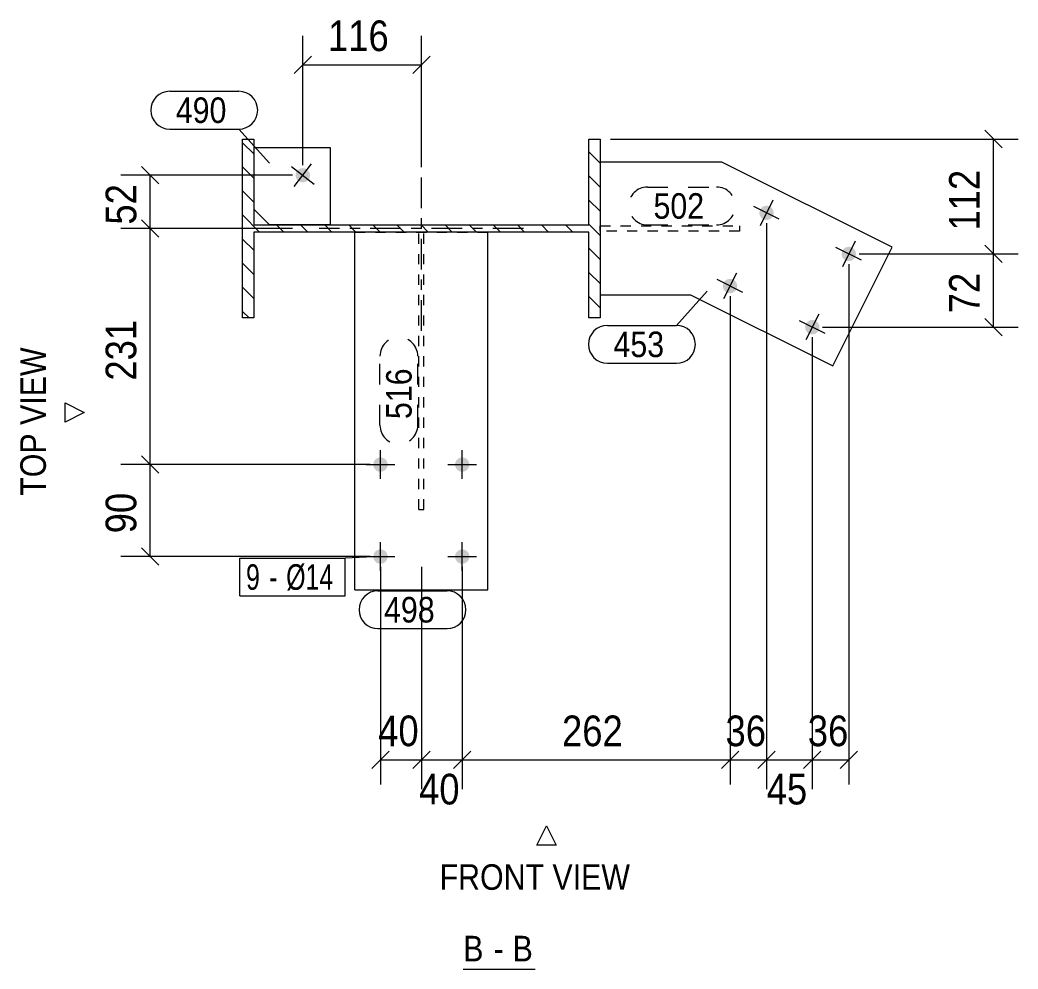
# Model space of a CAD drawing. Header units: millimetres. Extents: x 2 to 825, y 1 to 579.
# Drawn here: x 509.5 to 607.2, y 255.3 to 348.2 of the extents above; entities that cross this region are included whole.
import ezdxf

# ---------------------------------------------------------------- set-up
doc = ezdxf.new("R2010")
doc.units = ezdxf.units.MM
for name, pattern in [('XKITLINE00', [0]), ('XKITLINE01', [4, 1, -1, 1, -1]), ('XKITLINE02', [4, 2, -2]), ('XKITLINE03', [6, 3, -1, 1, -1])]:
    doc.linetypes.add(name, pattern=pattern)
for name, color, linetype, lineweight in [('Bolt', 3, 'Continuous', 0), ('BoltMark', 7, 'Continuous', 0), ('Dimensions', 7, 'Continuous', 0), ('OtherObjectType', 7, 'Continuous', 0), ('Part', 2, 'Continuous', 0), ('PartMark', 7, 'Continuous', 0)]:
    doc.layers.add(name, color=color, linetype=linetype, lineweight=lineweight)
doc.styles.add('ARIAL', font='ARIAL.TTF')
doc.styles.add('ARIAL_NARROW', font='ARIALN.TTF')

# ---------------------------------------------------------------- blocks, each defined once
blk = doc.blocks.new('*A1')
at = {"layer": 'Part', "color": 7, "linetype": 'XKITLINE00', "lineweight": 0}
for p, q in [((532.395, 335.065), (531.295, 336.165)), ((566.295, 336.524), (566.295, 336.524)), ((566.295, 336.524), (566.295, 336.524)), ((566.295, 334.167), (565.195, 335.267)), ((532.395, 332.707), (531.295, 333.807)), ((566.295, 331.81), (565.195, 332.91)), ((532.395, 330.35), (531.295, 331.45)), ((566.295, 329.452), (565.195, 330.552)), ((532.964, 327.424), (531.295, 329.093)), ((535.321, 327.424), (534.621, 328.124)), ((537.678, 327.424), (536.978, 328.124)), ((540.035, 327.424), (539.335, 328.124)), ((542.393, 327.424), (541.693, 328.124)), ((544.75, 327.424), (544.05, 328.124)), ((547.107, 327.424), (546.407, 328.124)), ((549.465, 327.424), (548.765, 328.124)), ((551.822, 327.424), (551.122, 328.124)), ((554.179, 327.424), (553.479, 328.124)), ((556.537, 327.424), (555.837, 328.124)), ((558.894, 327.424), (558.194, 328.124)), ((561.251, 327.424), (560.551, 328.124)), ((563.609, 327.424), (562.909, 328.124)), ((566.295, 327.095), (565.195, 328.195)), ((532.395, 325.635), (531.295, 326.735)), ((566.295, 324.738), (565.195, 325.838)), ((532.395, 323.278), (531.295, 324.378)), ((566.295, 322.38), (565.195, 323.48)), ((532.395, 320.921), (531.295, 322.021)), ((566.295, 320.023), (565.195, 321.123)), ((531.934, 319.024), (531.295, 319.663))]:
    blk.add_line(p, q, dxfattribs=at)
blk = doc.blocks.new('*A131')
at = {"layer": 'Bolt'}
for points in [[(544.096, 304.709), (544.099, 304.743), (544.103, 304.777), (544.109, 304.811), (544.116, 304.844), (544.125, 304.877), (544.136, 304.91), (544.149, 304.942), (544.162, 304.974), (544.178, 305.004), (544.195, 305.034), (544.213, 305.063), (544.233, 305.091), (544.254, 305.118), (544.277, 305.144), (544.3, 305.169), (544.325, 305.193), (544.351, 305.215), (544.378, 305.237), (544.406, 305.256), (544.435, 305.275), (544.465, 305.292), (544.496, 305.307), (544.527, 305.321), (544.559, 305.333), (544.592, 305.344), (544.625, 305.353), (544.659, 305.361), (544.693, 305.367), (544.727, 305.371), (544.761, 305.373), (544.795, 305.374), (544.83, 305.373), (544.864, 305.371), (544.898, 305.367), (544.932, 305.361), (544.965, 305.353), (544.998, 305.344), (545.031, 305.333), (545.063, 305.321), (545.095, 305.307), (545.125, 305.292), (545.155, 305.275), (545.184, 305.256), (545.212, 305.237), (545.239, 305.215), (545.265, 305.193), (545.29, 305.169), (545.314, 305.144), (545.336, 305.118), (545.357, 305.091), (545.377, 305.063), (545.396, 305.034), (545.413, 305.004), (545.428, 304.974), (545.442, 304.942), (545.454, 304.91), (545.465, 304.877), (545.474, 304.844), (545.482, 304.811), (545.488, 304.777), (545.492, 304.743), (545.494, 304.709), (545.495, 304.674), (545.494, 304.64), (545.492, 304.606), (545.488, 304.572), (545.482, 304.538), (545.474, 304.504), (545.465, 304.471), (545.454, 304.438), (545.442, 304.406), (545.428, 304.375), (545.413, 304.344), (545.396, 304.314), (545.377, 304.285), (545.357, 304.257), (545.336, 304.23), (545.314, 304.204), (545.29, 304.179), (545.265, 304.156), (545.239, 304.133), (545.212, 304.112), (545.184, 304.092), (545.155, 304.074), (545.125, 304.057), (545.095, 304.041), (545.063, 304.028), (545.031, 304.015), (544.998, 304.004), (544.965, 303.995), (544.932, 303.988), (544.898, 303.982), (544.864, 303.978), (544.83, 303.975), (544.795, 303.974), (544.761, 303.975), (544.727, 303.978), (544.693, 303.982), (544.659, 303.988), (544.625, 303.995), (544.592, 304.004), (544.559, 304.015), (544.527, 304.028), (544.496, 304.041), (544.465, 304.057), (544.435, 304.074), (544.406, 304.092), (544.378, 304.112), (544.351, 304.133), (544.325, 304.156), (544.3, 304.179), (544.277, 304.204), (544.254, 304.23), (544.233, 304.257), (544.213, 304.285), (544.195, 304.314), (544.178, 304.344), (544.162, 304.375), (544.149, 304.406), (544.136, 304.438), (544.125, 304.471), (544.116, 304.504), (544.109, 304.538), (544.103, 304.572), (544.099, 304.606), (544.096, 304.64), (544.095, 304.674)], [(552.096, 304.709), (552.099, 304.743), (552.103, 304.777), (552.109, 304.811), (552.116, 304.844), (552.125, 304.877), (552.136, 304.91), (552.149, 304.942), (552.162, 304.974), (552.178, 305.004), (552.195, 305.034), (552.213, 305.063), (552.233, 305.091), (552.254, 305.118), (552.277, 305.144), (552.3, 305.169), (552.325, 305.193), (552.351, 305.215), (552.378, 305.237), (552.406, 305.256), (552.435, 305.275), (552.465, 305.292), (552.496, 305.307), (552.527, 305.321), (552.559, 305.333), (552.592, 305.344), (552.625, 305.353), (552.659, 305.361), (552.693, 305.367), (552.727, 305.371), (552.761, 305.373), (552.795, 305.374), (552.83, 305.373), (552.864, 305.371), (552.898, 305.367), (552.932, 305.361), (552.965, 305.353), (552.998, 305.344), (553.031, 305.333), (553.063, 305.321), (553.095, 305.307), (553.125, 305.292), (553.155, 305.275), (553.184, 305.256), (553.212, 305.237), (553.239, 305.215), (553.265, 305.193), (553.29, 305.169), (553.314, 305.144), (553.336, 305.118), (553.357, 305.091), (553.377, 305.063), (553.396, 305.034), (553.413, 305.004), (553.428, 304.974), (553.442, 304.942), (553.454, 304.91), (553.465, 304.877), (553.474, 304.844), (553.482, 304.811), (553.488, 304.777), (553.492, 304.743), (553.494, 304.709), (553.495, 304.674), (553.494, 304.64), (553.492, 304.606), (553.488, 304.572), (553.482, 304.538), (553.474, 304.504), (553.465, 304.471), (553.454, 304.438), (553.442, 304.406), (553.428, 304.375), (553.413, 304.344), (553.396, 304.314), (553.377, 304.285), (553.357, 304.257), (553.336, 304.23), (553.314, 304.204), (553.29, 304.179), (553.265, 304.156), (553.239, 304.133), (553.212, 304.112), (553.184, 304.092), (553.155, 304.074), (553.125, 304.057), (553.095, 304.041), (553.063, 304.028), (553.031, 304.015), (552.998, 304.004), (552.965, 303.995), (552.932, 303.988), (552.898, 303.982), (552.864, 303.978), (552.83, 303.975), (552.795, 303.974), (552.761, 303.975), (552.727, 303.978), (552.693, 303.982), (552.659, 303.988), (552.625, 303.995), (552.592, 304.004), (552.559, 304.015), (552.527, 304.028), (552.496, 304.041), (552.465, 304.057), (552.435, 304.074), (552.406, 304.092), (552.378, 304.112), (552.351, 304.133), (552.325, 304.156), (552.3, 304.179), (552.277, 304.204), (552.254, 304.23), (552.233, 304.257), (552.213, 304.285), (552.195, 304.314), (552.178, 304.344), (552.162, 304.375), (552.149, 304.406), (552.136, 304.438), (552.125, 304.471), (552.116, 304.504), (552.109, 304.538), (552.103, 304.572), (552.099, 304.606), (552.096, 304.64), (552.095, 304.674)], [(544.096, 295.709), (544.099, 295.743), (544.103, 295.777), (544.109, 295.811), (544.116, 295.844), (544.125, 295.877), (544.136, 295.91), (544.149, 295.942), (544.162, 295.974), (544.178, 296.004), (544.195, 296.034), (544.213, 296.063), (544.233, 296.091), (544.254, 296.118), (544.277, 296.144), (544.3, 296.169), (544.325, 296.193), (544.351, 296.215), (544.378, 296.237), (544.406, 296.256), (544.435, 296.275), (544.465, 296.292), (544.496, 296.307), (544.527, 296.321), (544.559, 296.333), (544.592, 296.344), (544.625, 296.353), (544.659, 296.361), (544.693, 296.367), (544.727, 296.371), (544.761, 296.373), (544.795, 296.374), (544.83, 296.373), (544.864, 296.371), (544.898, 296.367), (544.932, 296.361), (544.965, 296.353), (544.998, 296.344), (545.031, 296.333), (545.063, 296.321), (545.095, 296.307), (545.125, 296.292), (545.155, 296.275), (545.184, 296.256), (545.212, 296.237), (545.239, 296.215), (545.265, 296.193), (545.29, 296.169), (545.314, 296.144), (545.336, 296.118), (545.357, 296.091), (545.377, 296.063), (545.396, 296.034), (545.413, 296.004), (545.428, 295.974), (545.442, 295.942), (545.454, 295.91), (545.465, 295.877), (545.474, 295.844), (545.482, 295.811), (545.488, 295.777), (545.492, 295.743), (545.494, 295.709), (545.495, 295.674), (545.494, 295.64), (545.492, 295.606), (545.488, 295.572), (545.482, 295.538), (545.474, 295.504), (545.465, 295.471), (545.454, 295.438), (545.442, 295.406), (545.428, 295.375), (545.413, 295.344), (545.396, 295.314), (545.377, 295.285), (545.357, 295.257), (545.336, 295.23), (545.314, 295.204), (545.29, 295.179), (545.265, 295.156), (545.239, 295.133), (545.212, 295.112), (545.184, 295.092), (545.155, 295.074), (545.125, 295.057), (545.095, 295.041), (545.063, 295.028), (545.031, 295.015), (544.998, 295.004), (544.965, 294.995), (544.932, 294.988), (544.898, 294.982), (544.864, 294.978), (544.83, 294.975), (544.795, 294.974), (544.761, 294.975), (544.727, 294.978), (544.693, 294.982), (544.659, 294.988), (544.625, 294.995), (544.592, 295.004), (544.559, 295.015), (544.527, 295.028), (544.496, 295.041), (544.465, 295.057), (544.435, 295.074), (544.406, 295.092), (544.378, 295.112), (544.351, 295.133), (544.325, 295.156), (544.3, 295.179), (544.277, 295.204), (544.254, 295.23), (544.233, 295.257), (544.213, 295.285), (544.195, 295.314), (544.178, 295.344), (544.162, 295.375), (544.149, 295.406), (544.136, 295.438), (544.125, 295.471), (544.116, 295.504), (544.109, 295.538), (544.103, 295.572), (544.099, 295.606), (544.096, 295.64), (544.095, 295.674)], [(552.096, 295.709), (552.099, 295.743), (552.103, 295.777), (552.109, 295.811), (552.116, 295.844), (552.125, 295.877), (552.136, 295.91), (552.149, 295.942), (552.162, 295.974), (552.178, 296.004), (552.195, 296.034), (552.213, 296.063), (552.233, 296.091), (552.254, 296.118), (552.277, 296.144), (552.3, 296.169), (552.325, 296.193), (552.351, 296.215), (552.378, 296.237), (552.406, 296.256), (552.435, 296.275), (552.465, 296.292), (552.496, 296.307), (552.527, 296.321), (552.559, 296.333), (552.592, 296.344), (552.625, 296.353), (552.659, 296.361), (552.693, 296.367), (552.727, 296.371), (552.761, 296.373), (552.795, 296.374), (552.83, 296.373), (552.864, 296.371), (552.898, 296.367), (552.932, 296.361), (552.965, 296.353), (552.998, 296.344), (553.031, 296.333), (553.063, 296.321), (553.095, 296.307), (553.125, 296.292), (553.155, 296.275), (553.184, 296.256), (553.212, 296.237), (553.239, 296.215), (553.265, 296.193), (553.29, 296.169), (553.314, 296.144), (553.336, 296.118), (553.357, 296.091), (553.377, 296.063), (553.396, 296.034), (553.413, 296.004), (553.428, 295.974), (553.442, 295.942), (553.454, 295.91), (553.465, 295.877), (553.474, 295.844), (553.482, 295.811), (553.488, 295.777), (553.492, 295.743), (553.494, 295.709), (553.495, 295.674), (553.494, 295.64), (553.492, 295.606), (553.488, 295.572), (553.482, 295.538), (553.474, 295.504), (553.465, 295.471), (553.454, 295.438), (553.442, 295.406), (553.428, 295.375), (553.413, 295.344), (553.396, 295.314), (553.377, 295.285), (553.357, 295.257), (553.336, 295.23), (553.314, 295.204), (553.29, 295.179), (553.265, 295.156), (553.239, 295.133), (553.212, 295.112), (553.184, 295.092), (553.155, 295.074), (553.125, 295.057), (553.095, 295.041), (553.063, 295.028), (553.031, 295.015), (552.998, 295.004), (552.965, 294.995), (552.932, 294.988), (552.898, 294.982), (552.864, 294.978), (552.83, 294.975), (552.795, 294.974), (552.761, 294.975), (552.727, 294.978), (552.693, 294.982), (552.659, 294.988), (552.625, 294.995), (552.592, 295.004), (552.559, 295.015), (552.527, 295.028), (552.496, 295.041), (552.465, 295.057), (552.435, 295.074), (552.406, 295.092), (552.378, 295.112), (552.351, 295.133), (552.325, 295.156), (552.3, 295.179), (552.277, 295.204), (552.254, 295.23), (552.233, 295.257), (552.213, 295.285), (552.195, 295.314), (552.178, 295.344), (552.162, 295.375), (552.149, 295.406), (552.136, 295.438), (552.125, 295.471), (552.116, 295.504), (552.109, 295.538), (552.103, 295.572), (552.099, 295.606), (552.096, 295.64), (552.095, 295.674)]]:
    blk.add_hatch(color=3, dxfattribs=at).paths.add_polyline_path(points, flags=17)
at = {"layer": 'Bolt', "color": 3, "linetype": 'XKITLINE00', "lineweight": 0}
for p, q in [((544.795, 303.274), (544.795, 306.074)), ((552.795, 303.274), (552.795, 306.074)), ((543.395, 304.674), (546.195, 304.674)), ((551.395, 304.674), (554.195, 304.674)), ((544.795, 294.274), (544.795, 297.074)), ((552.795, 294.274), (552.795, 297.074)), ((543.395, 295.674), (546.195, 295.674)), ((551.395, 295.674), (554.195, 295.674))]:
    blk.add_line(p, q, dxfattribs=at)
blk = doc.blocks.new('*A132')
at = {"layer": 'Bolt'}
for points in [[(582.235, 328.689), (582.205, 328.706), (582.177, 328.725), (582.149, 328.746), (582.122, 328.767), (582.097, 328.79), (582.072, 328.815), (582.049, 328.84), (582.027, 328.867), (582.007, 328.894), (581.988, 328.923), (581.97, 328.952), (581.954, 328.982), (581.939, 329.013), (581.926, 329.045), (581.914, 329.077), (581.904, 329.11), (581.895, 329.143), (581.888, 329.177), (581.883, 329.211), (581.88, 329.245), (581.878, 329.28), (581.878, 329.314), (581.879, 329.348), (581.883, 329.382), (581.888, 329.416), (581.894, 329.45), (581.902, 329.483), (581.912, 329.516), (581.924, 329.549), (581.937, 329.581), (581.951, 329.612), (581.968, 329.642), (581.985, 329.672), (582.004, 329.7), (582.024, 329.728), (582.046, 329.755), (582.069, 329.78), (582.093, 329.804), (582.119, 329.828), (582.145, 329.849), (582.173, 329.87), (582.201, 329.889), (582.231, 329.907), (582.261, 329.923), (582.292, 329.938), (582.324, 329.951), (582.356, 329.963), (582.389, 329.973), (582.422, 329.982), (582.456, 329.988), (582.49, 329.994), (582.524, 329.997), (582.558, 329.999), (582.593, 329.999), (582.627, 329.997), (582.661, 329.994), (582.695, 329.989), (582.729, 329.983), (582.762, 329.974), (582.795, 329.965), (582.827, 329.953), (582.859, 329.94), (582.89, 329.925), (582.921, 329.909), (582.95, 329.892), (582.979, 329.873), (583.007, 329.852), (583.033, 329.831), (583.059, 329.808), (583.083, 329.784), (583.106, 329.758), (583.128, 329.732), (583.149, 329.704), (583.168, 329.676), (583.186, 329.646), (583.202, 329.616), (583.217, 329.585), (583.23, 329.553), (583.242, 329.521), (583.252, 329.488), (583.26, 329.455), (583.267, 329.421), (583.272, 329.387), (583.276, 329.353), (583.277, 329.319), (583.278, 329.284), (583.276, 329.25), (583.273, 329.216), (583.268, 329.182), (583.261, 329.148), (583.253, 329.115), (583.243, 329.082), (583.232, 329.049), (583.219, 329.018), (583.204, 328.987), (583.188, 328.956), (583.17, 328.927), (583.151, 328.898), (583.131, 328.87), (583.109, 328.844), (583.086, 328.818), (583.062, 328.794), (583.037, 328.771), (583.01, 328.749), (582.983, 328.728), (582.954, 328.709), (582.925, 328.691), (582.895, 328.675), (582.864, 328.66), (582.832, 328.647), (582.8, 328.635), (582.767, 328.625), (582.733, 328.617), (582.7, 328.61), (582.666, 328.605), (582.632, 328.601), (582.597, 328.599), (582.563, 328.599), (582.529, 328.601), (582.494, 328.604), (582.46, 328.609), (582.427, 328.616), (582.393, 328.624), (582.36, 328.634), (582.328, 328.645), (582.296, 328.658), (582.265, 328.673)], [(590.288, 324.67), (590.258, 324.687), (590.229, 324.706), (590.202, 324.727), (590.175, 324.748), (590.15, 324.771), (590.125, 324.796), (590.102, 324.821), (590.08, 324.847), (590.06, 324.875), (590.04, 324.904), (590.023, 324.933), (590.006, 324.963), (589.992, 324.994), (589.978, 325.026), (589.967, 325.058), (589.957, 325.091), (589.948, 325.124), (589.941, 325.158), (589.936, 325.192), (589.933, 325.226), (589.931, 325.26), (589.931, 325.295), (589.932, 325.329), (589.936, 325.363), (589.94, 325.397), (589.947, 325.431), (589.955, 325.464), (589.965, 325.497), (589.977, 325.53), (589.99, 325.562), (590.004, 325.593), (590.02, 325.623), (590.038, 325.653), (590.057, 325.681), (590.077, 325.709), (590.099, 325.735), (590.122, 325.761), (590.146, 325.785), (590.172, 325.809), (590.198, 325.83), (590.226, 325.851), (590.254, 325.87), (590.283, 325.888), (590.314, 325.904), (590.345, 325.919), (590.376, 325.932), (590.409, 325.944), (590.442, 325.954), (590.475, 325.962), (590.509, 325.969), (590.542, 325.974), (590.577, 325.978), (590.611, 325.98), (590.645, 325.98), (590.68, 325.978), (590.714, 325.975), (590.748, 325.97), (590.782, 325.964), (590.815, 325.955), (590.848, 325.945), (590.88, 325.934), (590.912, 325.921), (590.943, 325.906), (590.973, 325.89), (591.003, 325.873), (591.032, 325.854), (591.059, 325.833), (591.086, 325.812), (591.111, 325.789), (591.136, 325.764), (591.159, 325.739), (591.181, 325.713), (591.201, 325.685), (591.221, 325.657), (591.238, 325.627), (591.255, 325.597), (591.27, 325.566), (591.283, 325.534), (591.294, 325.502), (591.305, 325.469), (591.313, 325.436), (591.32, 325.402), (591.325, 325.368), (591.328, 325.334), (591.33, 325.3), (591.33, 325.265), (591.329, 325.231), (591.326, 325.197), (591.321, 325.163), (591.314, 325.129), (591.306, 325.096), (591.296, 325.063), (591.284, 325.03), (591.271, 324.999), (591.257, 324.967), (591.241, 324.937), (591.223, 324.908), (591.204, 324.879), (591.184, 324.851), (591.162, 324.825), (591.139, 324.799), (591.115, 324.775), (591.09, 324.752), (591.063, 324.73), (591.036, 324.709), (591.007, 324.69), (590.978, 324.672), (590.947, 324.656), (590.916, 324.641), (590.885, 324.628), (590.852, 324.616), (590.82, 324.606), (590.786, 324.598), (590.753, 324.591), (590.719, 324.586), (590.684, 324.582), (590.65, 324.58), (590.616, 324.58), (590.581, 324.582), (590.547, 324.585), (590.513, 324.59), (590.479, 324.597), (590.446, 324.605), (590.413, 324.615), (590.381, 324.626), (590.349, 324.639), (590.318, 324.654)], [(578.662, 321.531), (578.633, 321.548), (578.604, 321.567), (578.576, 321.588), (578.55, 321.609), (578.524, 321.632), (578.5, 321.657), (578.477, 321.682), (578.455, 321.709), (578.434, 321.736), (578.415, 321.765), (578.397, 321.794), (578.381, 321.824), (578.366, 321.855), (578.353, 321.887), (578.341, 321.919), (578.331, 321.952), (578.323, 321.985), (578.316, 322.019), (578.311, 322.053), (578.307, 322.087), (578.306, 322.122), (578.305, 322.156), (578.307, 322.19), (578.31, 322.224), (578.315, 322.258), (578.322, 322.292), (578.33, 322.325), (578.34, 322.358), (578.351, 322.391), (578.364, 322.423), (578.379, 322.454), (578.395, 322.484), (578.413, 322.514), (578.432, 322.542), (578.452, 322.57), (578.474, 322.596), (578.497, 322.622), (578.521, 322.646), (578.546, 322.67), (578.573, 322.691), (578.6, 322.712), (578.629, 322.731), (578.658, 322.749), (578.688, 322.765), (578.719, 322.78), (578.751, 322.793), (578.783, 322.805), (578.816, 322.815), (578.85, 322.824), (578.883, 322.83), (578.917, 322.836), (578.951, 322.839), (578.986, 322.841), (579.02, 322.841), (579.054, 322.839), (579.089, 322.836), (579.123, 322.831), (579.156, 322.825), (579.19, 322.816), (579.223, 322.806), (579.255, 322.795), (579.287, 322.782), (579.318, 322.767), (579.348, 322.751), (579.378, 322.734), (579.406, 322.715), (579.434, 322.694), (579.461, 322.673), (579.486, 322.65), (579.511, 322.625), (579.534, 322.6), (579.556, 322.574), (579.576, 322.546), (579.595, 322.518), (579.613, 322.488), (579.629, 322.458), (579.644, 322.427), (579.657, 322.395), (579.669, 322.363), (579.679, 322.33), (579.688, 322.297), (579.695, 322.263), (579.7, 322.229), (579.703, 322.195), (579.705, 322.161), (579.705, 322.126), (579.704, 322.092), (579.7, 322.058), (579.695, 322.024), (579.689, 321.99), (579.681, 321.957), (579.671, 321.924), (579.659, 321.891), (579.646, 321.86), (579.632, 321.828), (579.616, 321.798), (579.598, 321.769), (579.579, 321.74), (579.559, 321.712), (579.537, 321.686), (579.514, 321.66), (579.49, 321.636), (579.464, 321.613), (579.438, 321.591), (579.41, 321.57), (579.382, 321.551), (579.352, 321.533), (579.322, 321.517), (579.291, 321.502), (579.259, 321.489), (579.227, 321.477), (579.194, 321.467), (579.161, 321.459), (579.127, 321.452), (579.093, 321.447), (579.059, 321.443), (579.025, 321.441), (578.99, 321.441), (578.956, 321.443), (578.922, 321.446), (578.888, 321.451), (578.854, 321.458), (578.821, 321.466), (578.788, 321.476), (578.756, 321.487), (578.724, 321.5), (578.693, 321.515)], [(586.715, 317.512), (586.686, 317.529), (586.657, 317.548), (586.629, 317.569), (586.603, 317.59), (586.577, 317.613), (586.553, 317.638), (586.53, 317.663), (586.508, 317.689), (586.487, 317.717), (586.468, 317.746), (586.45, 317.775), (586.434, 317.805), (586.419, 317.836), (586.406, 317.868), (586.394, 317.9), (586.384, 317.933), (586.376, 317.966), (586.369, 318), (586.364, 318.034), (586.36, 318.068), (586.358, 318.102), (586.358, 318.137), (586.36, 318.171), (586.363, 318.205), (586.368, 318.239), (586.375, 318.273), (586.383, 318.306), (586.393, 318.339), (586.404, 318.372), (586.417, 318.404), (586.432, 318.435), (586.448, 318.465), (586.465, 318.494), (586.484, 318.523), (586.505, 318.551), (586.526, 318.577), (586.549, 318.603), (586.574, 318.627), (586.599, 318.651), (586.625, 318.672), (586.653, 318.693), (586.682, 318.712), (586.711, 318.73), (586.741, 318.746), (586.772, 318.761), (586.804, 318.774), (586.836, 318.786), (586.869, 318.796), (586.902, 318.804), (586.936, 318.811), (586.97, 318.816), (587.004, 318.82), (587.038, 318.822), (587.073, 318.822), (587.107, 318.82), (587.141, 318.817), (587.175, 318.812), (587.209, 318.806), (587.242, 318.797), (587.275, 318.787), (587.308, 318.776), (587.34, 318.763), (587.371, 318.748), (587.401, 318.732), (587.431, 318.715), (587.459, 318.696), (587.487, 318.675), (587.513, 318.654), (587.539, 318.631), (587.563, 318.606), (587.587, 318.581), (587.608, 318.555), (587.629, 318.527), (587.648, 318.499), (587.666, 318.469), (587.682, 318.439), (587.697, 318.408), (587.71, 318.376), (587.722, 318.344), (587.732, 318.311), (587.741, 318.278), (587.747, 318.244), (587.752, 318.21), (587.756, 318.176), (587.758, 318.142), (587.758, 318.107), (587.756, 318.073), (587.753, 318.039), (587.748, 318.005), (587.742, 317.971), (587.733, 317.938), (587.723, 317.905), (587.712, 317.872), (587.699, 317.841), (587.684, 317.809), (587.668, 317.779), (587.651, 317.75), (587.632, 317.721), (587.611, 317.693), (587.59, 317.667), (587.567, 317.641), (587.542, 317.617), (587.517, 317.594), (587.491, 317.572), (587.463, 317.551), (587.435, 317.532), (587.405, 317.514), (587.375, 317.498), (587.344, 317.483), (587.312, 317.47), (587.28, 317.458), (587.247, 317.448), (587.214, 317.44), (587.18, 317.433), (587.146, 317.428), (587.112, 317.424), (587.078, 317.422), (587.043, 317.422), (587.009, 317.424), (586.975, 317.427), (586.941, 317.432), (586.907, 317.439), (586.874, 317.447), (586.841, 317.457), (586.808, 317.468), (586.777, 317.481), (586.745, 317.496)]]:
    blk.add_hatch(color=3, dxfattribs=at).paths.add_polyline_path(points, flags=17)
at = {"layer": 'Bolt', "color": 3, "linetype": 'XKITLINE00', "lineweight": 0}
for p, q in [((583.203, 330.552), (581.953, 328.046)), ((583.83, 328.674), (581.325, 329.924)), ((591.256, 326.533), (590.005, 324.027)), ((591.883, 324.655), (589.378, 325.905)), ((579.63, 323.394), (578.38, 320.888)), ((580.258, 321.516), (577.753, 322.766)), ((588.311, 317.497), (585.805, 318.747)), ((587.683, 319.375), (586.433, 316.869))]:
    blk.add_line(p, q, dxfattribs=at)
blk = doc.blocks.new('*A133')
at = {"layer": 'Bolt'}
blk.add_hatch(color=3, dxfattribs=at).paths.add_polyline_path([(536.664, 333.431), (536.687, 333.456), (536.712, 333.48), (536.737, 333.504), (536.764, 333.525), (536.791, 333.546), (536.82, 333.565), (536.849, 333.583), (536.879, 333.599), (536.91, 333.614), (536.942, 333.627), (536.974, 333.639), (537.007, 333.649), (537.041, 333.657), (537.074, 333.664), (537.108, 333.669), (537.142, 333.672), (537.177, 333.674), (537.211, 333.674), (537.245, 333.672), (537.28, 333.669), (537.314, 333.664), (537.347, 333.658), (537.381, 333.649), (537.414, 333.639), (537.446, 333.628), (537.478, 333.615), (537.509, 333.6), (537.539, 333.584), (537.569, 333.566), (537.597, 333.547), (537.625, 333.527), (537.652, 333.505), (537.677, 333.482), (537.701, 333.458), (537.724, 333.432), (537.746, 333.406), (537.767, 333.378), (537.786, 333.35), (537.804, 333.32), (537.82, 333.29), (537.835, 333.259), (537.848, 333.227), (537.859, 333.195), (537.87, 333.162), (537.878, 333.129), (537.885, 333.095), (537.89, 333.061), (537.893, 333.027), (537.895, 332.993), (537.895, 332.958), (537.893, 332.924), (537.89, 332.89), (537.885, 332.856), (537.878, 332.822), (537.87, 332.789), (537.86, 332.756), (537.849, 332.724), (537.836, 332.692), (537.821, 332.661), (537.805, 332.63), (537.787, 332.601), (537.768, 332.572), (537.748, 332.545), (537.726, 332.518), (537.703, 332.493), (537.679, 332.468), (537.653, 332.445), (537.627, 332.423), (537.599, 332.403), (537.571, 332.384), (537.541, 332.366), (537.511, 332.35), (537.48, 332.335), (537.448, 332.322), (537.416, 332.31), (537.383, 332.3), (537.35, 332.292), (537.316, 332.285), (537.282, 332.28), (537.248, 332.276), (537.214, 332.275), (537.179, 332.274), (537.145, 332.276), (537.111, 332.279), (537.077, 332.284), (537.043, 332.291), (537.01, 332.299), (536.977, 332.309), (536.944, 332.321), (536.913, 332.334), (536.882, 332.348), (536.851, 332.365), (536.822, 332.382), (536.793, 332.401), (536.766, 332.422), (536.739, 332.443), (536.713, 332.466), (536.689, 332.491), (536.666, 332.516), (536.644, 332.543), (536.624, 332.57), (536.604, 332.599), (536.587, 332.628), (536.571, 332.658), (536.556, 332.689), (536.543, 332.721), (536.531, 332.754), (536.521, 332.786), (536.513, 332.82), (536.506, 332.853), (536.501, 332.887), (536.497, 332.922), (536.495, 332.956), (536.495, 332.99), (536.497, 333.025), (536.5, 333.059), (536.505, 333.093), (536.512, 333.126), (536.52, 333.16), (536.53, 333.193), (536.542, 333.225), (536.555, 333.257), (536.569, 333.288), (536.586, 333.318), (536.603, 333.348), (536.622, 333.376), (536.643, 333.404)], flags=17)
at = {"layer": 'Bolt', "color": 3, "linetype": 'XKITLINE00', "lineweight": 0}
for p, q in [((536.09, 333.834), (538.3, 332.115)), ((536.336, 331.869), (538.055, 334.079))]:
    blk.add_line(p, q, dxfattribs=at)
blk = doc.blocks.new('*A134')
at = {"layer": 'Part', "color": 7, "linetype": 'XKITLINE03', "lineweight": 0}
for p, q in [((548.795, 317.774), (548.795, 337.774)), ((558.795, 327.774), (538.795, 327.774))]:
    blk.add_line(p, q, dxfattribs=at)
at = {"layer": 'Part', "color": 2, "linetype": 'XKITLINE00', "lineweight": 0}
for p, q in [((531.295, 319.024), (531.295, 336.524)), ((531.295, 336.524), (532.395, 336.524)), ((532.395, 336.524), (532.395, 328.124)), ((565.195, 328.124), (565.195, 336.524)), ((565.195, 336.524), (566.295, 336.524)), ((566.295, 336.524), (566.295, 319.024)), ((532.395, 328.124), (565.195, 328.124)), ((565.195, 327.424), (532.395, 327.424)), ((532.395, 327.424), (532.395, 319.024)), ((565.195, 319.024), (565.195, 327.424)), ((532.395, 319.024), (531.295, 319.024)), ((566.295, 319.024), (565.195, 319.024))]:
    blk.add_line(p, q, dxfattribs=at)
blk = doc.blocks.new('*A135')
at = {"layer": 'Part', "color": 2, "linetype": 'XKITLINE00', "lineweight": 0}
for p, q in [((542.295, 292.424), (542.295, 327.424)), ((555.295, 292.424), (555.295, 327.424)), ((542.295, 292.424), (555.295, 292.424))]:
    blk.add_line(p, q, dxfattribs=at)
at = {"layer": 'Part', "color": 7, "linetype": 'XKITLINE01', "lineweight": 0}
blk.add_line((542.295, 327.424), (555.295, 327.424), dxfattribs=at)
blk = doc.blocks.new('*A136')
at = {"layer": 'Part', "color": 7, "linetype": 'XKITLINE01', "lineweight": 0}
for p, q in [((548.545, 300.274), (548.545, 327.424)), ((548.545, 327.424), (549.045, 327.424)), ((549.045, 300.274), (549.045, 327.424)), ((548.545, 300.274), (549.045, 300.274))]:
    blk.add_line(p, q, dxfattribs=at)
blk = doc.blocks.new('*A137')
at = {"layer": 'Part', "color": 7, "linetype": 'XKITLINE01', "lineweight": 0}
for p, q in [((566.295, 327.524), (566.295, 328.024)), ((566.295, 328.024), (566.295, 328.024)), ((566.295, 328.024), (579.93, 328.024)), ((579.93, 327.524), (566.295, 327.524)), ((579.93, 328.024), (579.93, 327.524))]:
    blk.add_line(p, q, dxfattribs=at)
blk = doc.blocks.new('*A138')
at = {"layer": 'Part', "color": 2, "linetype": 'XKITLINE00', "lineweight": 0}
for p, q in [((578.208, 334.274), (566.295, 334.274)), ((594.879, 325.954), (578.208, 334.274)), ((589.073, 314.322), (594.879, 325.954)), ((566.295, 321.274), (575.144, 321.274)), ((575.144, 321.274), (589.073, 314.322))]:
    blk.add_line(p, q, dxfattribs=at)
at = {"layer": 'Part', "color": 7, "linetype": 'XKITLINE01', "lineweight": 0}
blk.add_line((566.295, 334.274), (566.295, 321.274), dxfattribs=at)
blk = doc.blocks.new('*A139')
at = {"layer": 'Part', "color": 2, "linetype": 'XKITLINE00', "lineweight": 0}
for p, q in [((539.895, 335.674), (532.395, 335.674)), ((539.895, 328.174), (539.895, 335.674)), ((532.395, 329.674), (533.895, 328.174)), ((533.895, 328.174), (539.895, 328.174))]:
    blk.add_line(p, q, dxfattribs=at)
at = {"layer": 'Part', "color": 7, "linetype": 'XKITLINE01', "lineweight": 0}
blk.add_line((532.395, 335.674), (532.395, 329.674), dxfattribs=at)
blk = doc.blocks.new('*A302')
at = {"layer": 'Dimensions', "color": 7, "linetype": 'XKITLINE00', "lineweight": 0}
for p, q in [((603.947, 326.129), (605.644, 324.432)), ((591.631, 325.28), (607.195, 325.28)), ((604.795, 318.122), (604.795, 325.28)), ((603.947, 318.971), (605.644, 317.273)), ((588.058, 318.122), (607.195, 318.122))]:
    blk.add_line(p, q, dxfattribs=at)
at = {"layer": 'Dimensions', "color": 3}
for p in [(604.795, 325.28), (604.795, 318.122)]:
    blk.add_point(p, dxfattribs=at)
at = {"layer": 'Dimensions', "color": 3, "style": 'ARIAL', "width": 0.85}
blk.add_text('72', height=3, rotation=90.00021, dxfattribs=at).set_placement((603.445, 319.476))
blk = doc.blocks.new('*A303')
at = {"layer": 'Dimensions', "color": 7, "linetype": 'XKITLINE00', "lineweight": 0}
for p, q in [((603.947, 337.373), (605.644, 335.676)), ((567.295, 336.524), (607.195, 336.524)), ((604.795, 325.28), (604.795, 336.524)), ((603.947, 326.129), (605.644, 324.432)), ((591.631, 325.28), (607.195, 325.28))]:
    blk.add_line(p, q, dxfattribs=at)
at = {"layer": 'Dimensions', "color": 3}
for p in [(604.795, 336.524), (604.795, 325.28)]:
    blk.add_point(p, dxfattribs=at)
at = {"layer": 'Dimensions', "color": 3, "style": 'ARIAL', "width": 0.85}
blk.add_text('112', height=3, rotation=90.00021, dxfattribs=at).set_placement((603.445, 327.565))
blk = doc.blocks.new('*A304')
at = {"layer": 'Dimensions', "color": 7, "linetype": 'XKITLINE00', "lineweight": 0}
for p, q in [((521.396, 305.523), (523.094, 303.826)), ((543.795, 304.674), (519.395, 304.674)), ((522.245, 295.674), (522.245, 304.674)), ((521.396, 296.523), (523.094, 294.826)), ((543.795, 295.674), (519.395, 295.674))]:
    blk.add_line(p, q, dxfattribs=at)
at = {"layer": 'Dimensions', "color": 3}
for p in [(522.245, 304.674), (522.245, 295.674)]:
    blk.add_point(p, dxfattribs=at)
at = {"layer": 'Dimensions', "color": 3, "style": 'ARIAL', "width": 0.85}
blk.add_text('90', height=3, rotation=90.00021, dxfattribs=at).set_placement((520.895, 297.949))
blk = doc.blocks.new('*A305')
at = {"layer": 'Dimensions', "color": 7, "linetype": 'XKITLINE00', "lineweight": 0}
for p, q in [((521.396, 328.623), (523.094, 326.926)), ((536.195, 327.774), (519.395, 327.774)), ((522.245, 304.674), (522.245, 327.774)), ((521.396, 305.523), (523.094, 303.826)), ((543.795, 304.674), (519.395, 304.674))]:
    blk.add_line(p, q, dxfattribs=at)
at = {"layer": 'Dimensions', "color": 3}
for p in [(522.245, 327.774), (522.245, 304.674)]:
    blk.add_point(p, dxfattribs=at)
at = {"layer": 'Dimensions', "color": 3, "style": 'ARIAL', "width": 0.85}
blk.add_text('231', height=3, rotation=90.00021, dxfattribs=at).set_placement((520.895, 312.887))
blk = doc.blocks.new('*A306')
at = {"layer": 'Dimensions', "color": 7, "linetype": 'XKITLINE00', "lineweight": 0}
for p, q in [((521.396, 333.823), (523.094, 332.126)), ((536.195, 332.974), (519.395, 332.974)), ((522.245, 327.774), (522.245, 332.974)), ((521.396, 328.623), (523.094, 326.926)), ((536.195, 327.774), (519.395, 327.774))]:
    blk.add_line(p, q, dxfattribs=at)
at = {"layer": 'Dimensions', "color": 3}
for p in [(522.245, 332.974), (522.245, 327.774)]:
    blk.add_point(p, dxfattribs=at)
at = {"layer": 'Dimensions', "color": 3, "style": 'ARIAL', "width": 0.85}
blk.add_text('52', height=3, rotation=90.00021, dxfattribs=at).set_placement((520.895, 328.149))
blk = doc.blocks.new('*A307')
at = {"layer": 'Dimensions', "color": 7, "linetype": 'XKITLINE00', "lineweight": 0}
for p, q in [((544.795, 294.674), (544.795, 273.374)), ((548.795, 294.674), (548.795, 273.374)), ((545.644, 276.623), (543.947, 274.926)), ((549.644, 276.623), (547.947, 274.926)), ((544.795, 275.774), (548.795, 275.774))]:
    blk.add_line(p, q, dxfattribs=at)
at = {"layer": 'Dimensions', "color": 3}
for p in [(544.795, 275.774), (548.795, 275.774)]:
    blk.add_point(p, dxfattribs=at)
at = {"layer": 'Dimensions', "color": 3, "style": 'ARIAL', "width": 0.85}
blk.add_text('40', height=3, dxfattribs=at).set_placement((544.57, 277.124))
blk = doc.blocks.new('*A308')
at = {"layer": 'Dimensions', "color": 7, "linetype": 'XKITLINE00', "lineweight": 0}
for p, q in [((548.795, 294.674), (548.795, 272.924)), ((552.795, 294.674), (552.795, 272.924)), ((549.644, 276.623), (547.947, 274.926)), ((553.644, 276.623), (551.947, 274.926)), ((548.795, 275.774), (552.795, 275.774))]:
    blk.add_line(p, q, dxfattribs=at)
at = {"layer": 'Dimensions', "color": 3}
for p in [(548.795, 275.774), (552.795, 275.774)]:
    blk.add_point(p, dxfattribs=at)
at = {"layer": 'Dimensions', "color": 3, "style": 'ARIAL', "width": 0.85}
blk.add_text('40', height=3, dxfattribs=at).set_placement((548.57, 271.424))
blk = doc.blocks.new('*A309')
at = {"layer": 'Dimensions', "color": 7, "linetype": 'XKITLINE00', "lineweight": 0}
for p, q in [((579.005, 321.141), (579.005, 273.374)), ((552.795, 294.674), (552.795, 273.374)), ((553.644, 276.623), (551.947, 274.926)), ((579.854, 276.623), (578.157, 274.926)), ((552.795, 275.774), (579.005, 275.774))]:
    blk.add_line(p, q, dxfattribs=at)
at = {"layer": 'Dimensions', "color": 3}
for p in [(552.795, 275.774), (579.005, 275.774)]:
    blk.add_point(p, dxfattribs=at)
at = {"layer": 'Dimensions', "color": 3, "style": 'ARIAL', "width": 0.85}
blk.add_text('262', height=3, dxfattribs=at).set_placement((562.563, 277.124))
blk = doc.blocks.new('*A310')
at = {"layer": 'Dimensions', "color": 7, "linetype": 'XKITLINE00', "lineweight": 0}
for p, q in [((582.578, 328.299), (582.578, 273.374)), ((579.005, 321.141), (579.005, 273.374)), ((579.854, 276.623), (578.157, 274.926)), ((583.426, 276.623), (581.729, 274.926)), ((579.005, 275.774), (582.578, 275.774))]:
    blk.add_line(p, q, dxfattribs=at)
at = {"layer": 'Dimensions', "color": 3}
for p in [(579.005, 275.774), (582.578, 275.774)]:
    blk.add_point(p, dxfattribs=at)
at = {"layer": 'Dimensions', "color": 3, "style": 'ARIAL', "width": 0.85}
blk.add_text('36', height=3, dxfattribs=at).set_placement((578.566, 277.124))
blk = doc.blocks.new('*A311')
at = {"layer": 'Dimensions', "color": 7, "linetype": 'XKITLINE00', "lineweight": 0}
for p, q in [((582.578, 328.299), (582.578, 272.924)), ((587.058, 317.122), (587.058, 272.924)), ((583.426, 276.623), (581.729, 274.926)), ((587.907, 276.623), (586.21, 274.926)), ((582.578, 275.774), (587.058, 275.774))]:
    blk.add_line(p, q, dxfattribs=at)
at = {"layer": 'Dimensions', "color": 3}
for p in [(582.578, 275.774), (587.058, 275.774)]:
    blk.add_point(p, dxfattribs=at)
at = {"layer": 'Dimensions', "color": 3, "style": 'ARIAL', "width": 0.85}
blk.add_text('45', height=3, dxfattribs=at).set_placement((582.593, 271.424))
blk = doc.blocks.new('*A312')
at = {"layer": 'Dimensions', "color": 7, "linetype": 'XKITLINE00', "lineweight": 0}
for p, q in [((590.631, 324.28), (590.631, 273.374)), ((587.058, 317.122), (587.058, 273.374)), ((587.907, 276.623), (586.21, 274.926)), ((591.479, 276.623), (589.782, 274.926)), ((587.058, 275.774), (590.631, 275.774))]:
    blk.add_line(p, q, dxfattribs=at)
at = {"layer": 'Dimensions', "color": 3}
for p in [(587.058, 275.774), (590.631, 275.774)]:
    blk.add_point(p, dxfattribs=at)
at = {"layer": 'Dimensions', "color": 3, "style": 'ARIAL', "width": 0.85}
blk.add_text('36', height=3, dxfattribs=at).set_placement((586.619, 277.124))
blk = doc.blocks.new('*A313')
at = {"layer": 'Dimensions', "color": 7, "linetype": 'XKITLINE00', "lineweight": 0}
for p, q in [((537.195, 333.974), (537.195, 346.624)), ((548.795, 333.974), (548.795, 346.624)), ((538.044, 344.623), (536.347, 342.926)), ((549.644, 344.623), (547.947, 342.926)), ((537.195, 343.774), (548.795, 343.774))]:
    blk.add_line(p, q, dxfattribs=at)
at = {"layer": 'Dimensions', "color": 3}
for p in [(537.195, 343.774), (548.795, 343.774)]:
    blk.add_point(p, dxfattribs=at)
at = {"layer": 'Dimensions', "color": 3, "style": 'ARIAL', "width": 0.85}
blk.add_text('116', height=3, dxfattribs=at).set_placement((539.658, 345.124))
blk = doc.blocks.new('*A314')
at = {"layer": 'BoltMark', "color": 7, "linetype": 'XKITLINE00', "lineweight": 0}
for p, q in [((531.035, 295.524), (541.331, 295.524)), ((531.035, 291.824), (531.035, 295.524)), ((544.795, 295.674), (541.331, 295.524)), ((541.331, 291.824), (541.331, 295.524)), ((531.035, 291.824), (541.331, 291.824))]:
    blk.add_line(p, q, dxfattribs=at)
at = {"layer": 'BoltMark', "color": 3, "style": 'ARIAL_NARROW', "width": 0.85}
for s, p in [('Ø14', (535.564, 292.424)), ('9', (531.635, 292.424)), ('-', (533.905, 292.424))]:
    blk.add_text(s, height=2.5, dxfattribs=at).set_placement(p)
blk = doc.blocks.new('*A315')
at = {"layer": 'PartMark', "color": 7, "linetype": 'XKITLINE00', "lineweight": 0}
for p, q in [((524.162, 341.191), (530.925, 341.191)), ((524.162, 337.491), (530.925, 337.491)), ((533.925, 334.145), (530.925, 337.491))]:
    blk.add_line(p, q, dxfattribs=at)
for centre, start, end in [((524.162, 339.341), 90, 270), ((530.925, 339.341), 270, 90)]:
    blk.add_arc(centre, 1.85, start, end, dxfattribs=at)
at = {"layer": 'PartMark', "color": 3, "style": 'ARIAL', "width": 0.85}
blk.add_text('490', height=2.5, dxfattribs=at).set_placement((524.762, 338.091))
blk = doc.blocks.new('*A316')
at = {"layer": 'PartMark', "color": 7, "linetype": 'XKITLINE00', "lineweight": 0}
for p, q in [((576.763, 321.633), (573.763, 318.287)), ((567, 318.287), (573.763, 318.287)), ((567, 314.587), (573.763, 314.587))]:
    blk.add_line(p, q, dxfattribs=at)
for centre, start, end in [((567, 316.437), 90, 270), ((573.763, 316.437), 270, 90)]:
    blk.add_arc(centre, 1.85, start, end, dxfattribs=at)
at = {"layer": 'PartMark', "color": 3, "style": 'ARIAL', "width": 0.85}
blk.add_text('453', height=2.5, dxfattribs=at).set_placement((567.6, 315.187))
blk = doc.blocks.new('*A317')
at = {"layer": 'PartMark', "color": 7, "linetype": 'XKITLINE02', "lineweight": 0}
for p, q in [((570.917, 331.824), (577.68, 331.824)), ((570.917, 328.124), (577.68, 328.124))]:
    blk.add_line(p, q, dxfattribs=at)
for centre, start, end in [((570.917, 329.974), 90, 270), ((577.68, 329.974), 270, 90)]:
    blk.add_arc(centre, 1.85, start, end, dxfattribs=at)
at = {"layer": 'PartMark', "color": 3, "style": 'ARIAL', "width": 0.85}
blk.add_text('502', height=2.5, dxfattribs=at).set_placement((571.517, 328.724))
blk = doc.blocks.new('*A318')
at = {"layer": 'PartMark', "color": 7, "linetype": 'XKITLINE02', "lineweight": 0}
for p, q in [((544.745, 308.524), (544.745, 315.287)), ((548.445, 308.524), (548.445, 315.287))]:
    blk.add_line(p, q, dxfattribs=at)
for centre, start, end in [((546.595, 315.287), 0, 180), ((546.595, 308.524), 180, 0)]:
    blk.add_arc(centre, 1.85, start, end, dxfattribs=at)
at = {"layer": 'PartMark', "color": 3, "style": 'ARIAL', "width": 0.85}
blk.add_text('516', height=2.5, rotation=90.00021, dxfattribs=at).set_placement((547.845, 309.124))
blk = doc.blocks.new('*A319')
at = {"layer": 'PartMark', "color": 7, "linetype": 'XKITLINE00', "lineweight": 0}
for p, q in [((544.545, 292.324), (551.308, 292.324)), ((544.545, 288.624), (551.308, 288.624))]:
    blk.add_line(p, q, dxfattribs=at)
for centre, start, end in [((544.545, 290.474), 90, 270), ((551.308, 290.474), 270, 90)]:
    blk.add_arc(centre, 1.85, start, end, dxfattribs=at)
at = {"layer": 'PartMark', "color": 3, "style": 'ARIAL', "width": 0.85}
blk.add_text('498', height=2.5, dxfattribs=at).set_placement((545.145, 289.224))
blk = doc.blocks.new('*A320')
at = {"layer": 'OtherObjectType', "color": 7, "linetype": 'XKITLINE00', "lineweight": 0}
for p, q in [((513.92, 308.837), (513.92, 310.712)), ((513.92, 310.712), (515.795, 309.774)), ((515.795, 309.774), (513.92, 308.837)), ((515.795, 309.774), (515.795, 309.774)), ((560.108, 267.449), (561.045, 269.324)), ((561.045, 269.324), (561.983, 267.449)), ((561.045, 269.324), (561.045, 269.324)), ((561.983, 267.449), (560.108, 267.449)), ((552.891, 255.324), (559.949, 255.324))]:
    blk.add_line(p, q, dxfattribs=at)
at = {"layer": 'OtherObjectType', "color": 7, "style": 'ARIAL', "width": 0.85}
blk.add_text('TOP VIEW', height=2.5, rotation=90, dxfattribs=at).set_placement((512.045, 301.624))
for s, p in [('FRONT VIEW', (550.581, 263.074)), ('B', (552.891, 256.074)), ('B', (557.725, 256.074)), ('-', (555.865, 256.074))]:
    blk.add_text(s, height=2.5, dxfattribs=at).set_placement(p)

msp = doc.modelspace()

# ---------------------------------------------------------------- block references
at = {"lineweight": 0}
for name in ['*A313', '*A315', '*A134', '*A303', '*A1', '*A139', '*A138', '*A306', '*A133', '*A317', '*A132', '*A305', '*A310', '*A311', '*A135', '*A136', '*A137', '*A302', '*A312', '*A316', '*A309', '*A318', '*A131', '*A304', '*A314', '*A307', '*A308', '*A319']:
    msp.add_blockref(name, (0, 0), dxfattribs=at)
at = {"layer": 'OtherObjectType', "lineweight": 0}
msp.add_blockref('*A320', (0, 0), dxfattribs=at)

doc.saveas('drawing.dxf')
